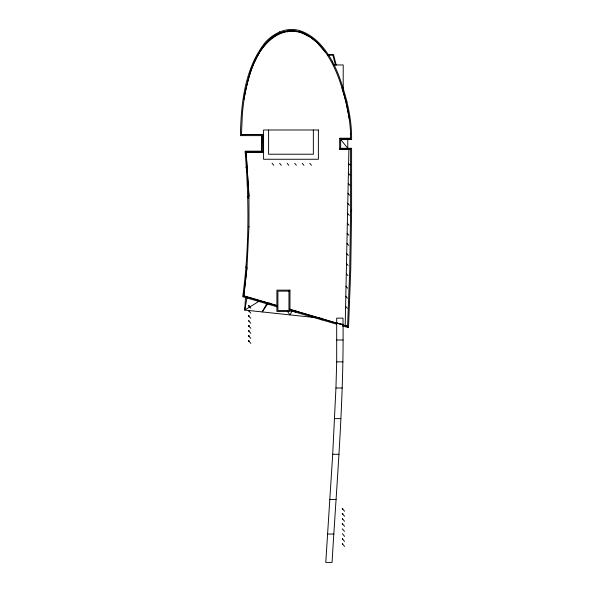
<?xml version="1.0" encoding="UTF-8"?>
<svg xmlns="http://www.w3.org/2000/svg" width="592" height="592" viewBox="0 0 592 592"><rect width="100%" height="100%" fill="white"/><g stroke="black" fill="none" stroke-linecap="round" stroke-linejoin="round"><path stroke-width="0.89" d="M350.59 211.263L349.739 269.804L347.571 326.333L342.827 324.949L342.975 324.416L336.574 322.892L336.456 324.135L289.444 310.408M277.1 306.804L242.705 296.762C249.291 248.499 249.128 199.63 245.088 151.167L262.189 151.167L262.189 135.627L240.404 135.627C241.077 103.533 244.54 68.894 264.95 42.75C274.074 32.323 288.659 26.004 302.157 31.465C321.264 39.257 332.371 58.763 339.401 77.138C346.527 97.125 351.84 118.119 351.596 139.46L340.666 139.46L340.666 148.363L351.596 148.363L351.596 211.507L350.738 269.834L348.525 327.657L342.731 325.963L342.827 324.712L336.693 323.047L336.456 324.135L336.656 323.217M345.203 325.408L348.91 149.125M261.435 151.175L261.797 135.686M335.945 388.004L336.693 361.867L336.693 318.133L342.975 318.133C344.181 399.696 336.826 481.052 332.06 562.4L325.778 562.4L332.704 454.286L335.945 388.004L342.235 388.004M263.196 134.628L241.455 134.628L242.298 115.455C244.296 85.278 257.668 20.15 301.809 32.405C320.635 40.108 331.52 59.392 338.461 77.5C345.025 95.667 349.879 114.633 350.59 134.007M277.374 305.842L243.8 296.044L246.99 267.621L248.966 226.655M245.488 297.428L244.748 310.067L316.402 317.712M295.719 310.46L295.615 312.213L293.588 310.393M342.827 324.949L342.731 325.963L342.827 324.712M243.8 296.044L246.99 267.621M301.809 32.405L310.822 37.37L317.719 42.964L310.822 37.37L301.742 32.93L301.809 32.405C288.193 27.994 275.176 33.048 266.023 43.616C252.414 59.096 247.708 79.742 243.8 99.397L243.8 99.16M247.071 297.428L244.748 310.067L259.511 300.973M245.983 267.54L246.627 264.861M269.16 304.488L269.671 302.823M287.157 163.281L288.844 165.286M248.507 305.842L249.077 305.746M248.692 306.064L248.892 305.524M248.603 310.6L250.823 313.242M248.892 310.548L248.692 311.089L249.077 310.77M248.692 316.121L248.892 315.573M248.692 321.145C248.914 320.62 248.499 320.931 249.077 320.827M248.877 325.667C248.751 326.592 248.596 325.341 249.077 325.852M248.692 326.177L248.892 325.63M248.603 330.706L250.823 333.348M248.633 330.736L249.077 330.876M248.692 331.202L249.04 330.884M248.507 336.004L249.077 335.908M248.951 336.152L248.892 335.686M248.507 341.036L249.077 340.933M248.692 341.258L248.892 340.711M348.651 163.584L350.279 165.286M346.29 273.733L348.007 275.576M342.243 508.861L342.812 508.757M342.435 509.083L342.627 508.535M342.243 513.886L342.812 513.789M342.435 514.108L342.775 513.797M342.346 518.644L344.559 521.286M342.627 518.592L342.28 518.91L342.694 519.058M342.243 523.942C343.242 523.52 341.991 524.29 342.694 524.083M342.435 524.164L342.368 523.698M342.243 528.967C343.264 529.078 341.451 528.16 344.559 531.342M342.627 533.673C342.479 534.487 342.102 533.044 344.559 536.367M342.346 538.75L344.559 541.399M342.368 538.779L342.812 538.927L342.435 539.245M342.627 543.73C342.206 544.255 342.472 543.685 344.559 546.423M301.742 32.93C275.643 24.294 256.38 51.297 249.868 73.245L249.868 73.008M267.036 303.185L262.219 311.932L267.695 303.792M292.182 310.896L289.962 314.892L287.327 311.192M254.368 62.271L259.548 52.133M249.077 315.795L248.507 315.899L250.823 318.267M342.243 544.055L342.812 543.952M347.77 139.645L347.77 148.289L340.666 139.46L351.596 139.46M327.998 54.464L333.488 54.464L336.226 65.076M327.376 55.219L332.904 55.219L335.435 65.039M333.459 64.965L343.205 64.965L343.205 90.243M350.59 138.225L339.66 138.225L339.66 149.362L350.59 149.362M339.66 138.461L350.59 138.461L350.59 133.77M340.666 148.363L351.596 148.363M339.66 149.125L350.59 149.125L350.59 211.499M248.966 196.352L246.094 151.929L263.196 151.929M246.094 152.166L263.196 152.166L263.196 134.391L241.455 134.628M336.693 340L342.975 340M336.693 361.867L342.975 361.867M334.45 418.633L340.733 418.633M332.704 454.286L338.987 454.286M329.811 499.433L336.093 499.433M327.591 534.051L333.881 534.051M243.8 295.808L277.374 305.605M289.747 309.216L347.571 326.333M289.747 309.453L336.574 323.121M345.676 325.311L348.525 327.657M319.288 317.556L322.07 319.932L321.826 318.111M317.46 43.031L325.408 52.333M348.385 173.278L350.072 175.284M348.274 183.394L349.953 185.407M347.963 193.273L349.65 195.279M347.756 203.271L349.435 205.276M309.779 163.281L311.466 165.286M347.637 213.386L349.324 215.399M302.238 163.281L303.925 165.286M347.334 223.265L349.014 225.271M294.698 163.281L296.385 165.286M347.119 233.263L348.806 235.268M347.008 243.379L348.695 245.391M279.616 163.281L281.304 165.286M272.076 163.281L273.763 165.286M346.646 253.457L348.333 255.463M346.438 263.455L348.126 265.46M345.957 286.195L347.645 288.208M345.75 296.192L347.437 298.205M345.639 306.316L347.319 308.321M248.603 305.576L250.823 308.217M248.603 320.657L250.823 323.299M248.603 325.681L250.823 328.323M248.603 335.738L250.823 338.38M248.603 340.763L250.823 343.404M342.346 508.587L344.559 511.229M342.346 513.619L344.559 516.261M342.346 523.668L344.559 526.31M345.92 100.159L346.905 101.521M245.954 167.07L247.19 170.555M341.984 87.786L345.928 101.75L349.487 119.739M279.52 31.776L279.949 33.559M247.967 196.389L248.374 198.165M294.106 30.599L294.217 31.132M287.349 30.599L287.601 31.857M279.912 32.701L280.031 33.396M351.322 209.694L351.596 211.507M246.094 151.929L248.966 196.115L248.966 226.891M274.755 35.683L274.769 36.142M332.482 61.102L332.489 62.789M313.353 129.996L313.353 154.223L268.598 154.223L268.598 129.996M318.378 129.996L263.573 129.996L263.573 159.255L318.378 159.255L318.378 129.996M289.962 290.139L276.893 290.139L276.893 311.503L289.962 311.503L289.962 290.139M288.955 291.146L277.9 291.146L277.9 310.497L288.955 310.497L288.955 291.146"/></g></svg>
